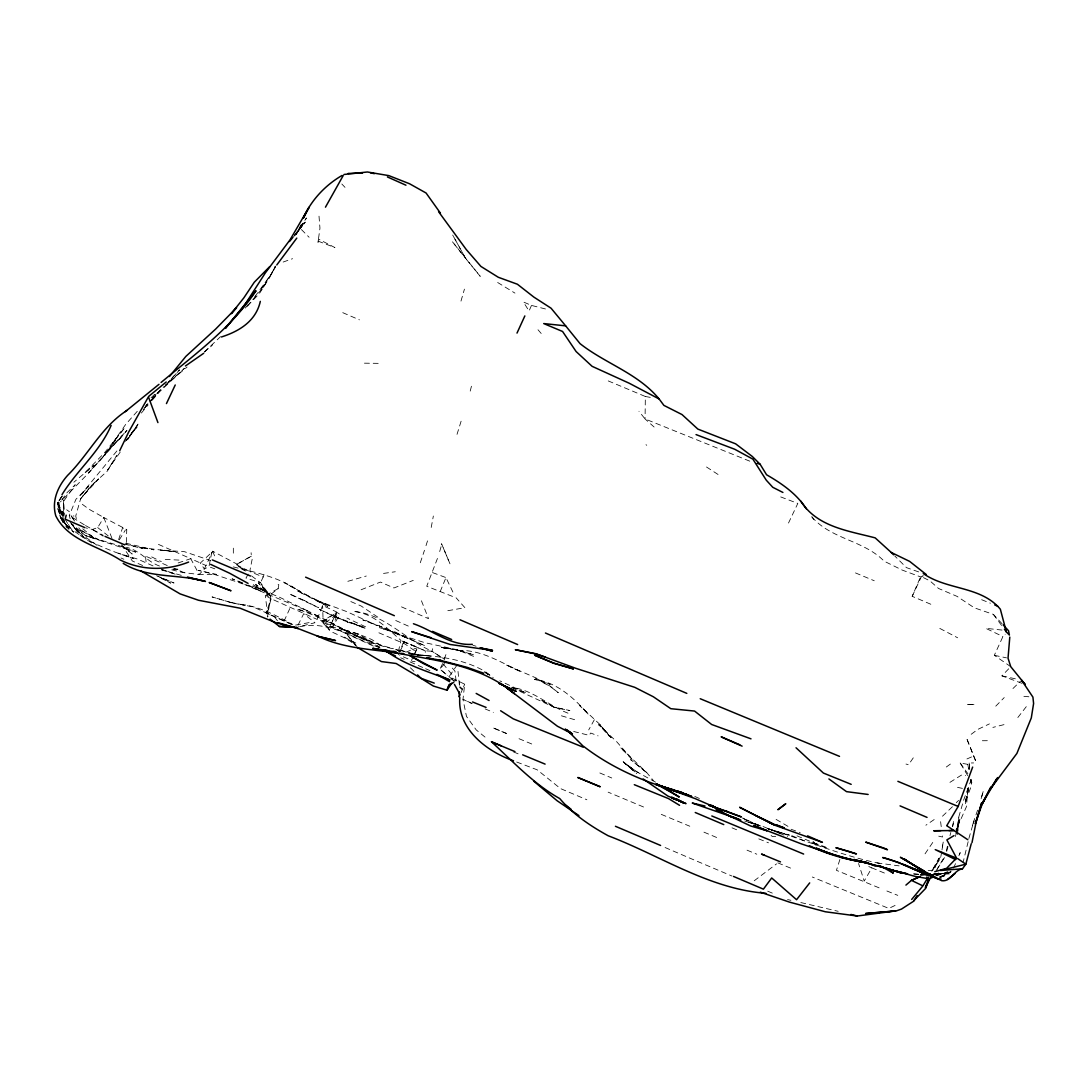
<?xml version="1.0" encoding="UTF-8"?>
<svg xmlns="http://www.w3.org/2000/svg" width="1088" height="1088" viewBox="0 0 1088 1088"><rect width="100%" height="100%" fill="white"/><g stroke="black" fill="none" stroke-linecap="round" stroke-linejoin="round"><path stroke-width="0.75" stroke-dasharray="5 3.75" d="M318.036 241.114L334.941 247.588L318.512 239.102L318.022 242.366L319.954 228.099L318.879 214.526M608.246 380.922L645.361 396.494L645.062 418.962L654.106 427.013M459.394 685.127L457.654 667.828M291.407 624.158L269.498 614.434L267.39 617.059L270.79 596.795M126.412 542.463L126.738 529.598L103.795 517.507L97.689 527.571L92.33 529.475L85.938 527.938M63.702 500.494L62.954 522.09L63.702 500.494L62.152 498.848M957.522 834.564L958.664 817.346L963.968 799.163L970.714 781.034M971.108 779.266L971.693 785.033L965.015 802.781L968.959 787.304L965.206 804.413L967.858 788.514L965.029 788.95M967.858 788.514L966.525 806.494L956.461 829.246M957.794 831.082L958.8 817.618L955.985 833.381M457.259 664.727L449.086 676.709L464.698 684.189L462.985 699.366L466.466 716.38L476.19 729.871L487.682 739.255M952.694 826.418L953.958 818.72M252.144 559.314L249.723 571.499L263.187 577.007L264.058 574.654M373.388 646.068L332.506 627.341L337.62 613.523L324.646 623.519L329.31 629.53L321.626 621.602L332.506 627.341L339.796 614.258L336.858 612.34L321.626 621.602L330.562 625.097L336.654 611.986L322.619 605.486L317.138 619.398L330.888 622.921L343.944 629.721L358.129 633.937L371.715 639.486L384.01 647.646M941.705 851.537L940.617 858.119L931.41 871.814L938.849 858.269L934.633 868.714M941.977 849.891L943.323 841.663L941.841 849.361M278.147 588.662L265.282 595.612L271.062 598.726L266.125 612.721L267.485 612.789L265.282 595.612L268.314 596.251L278.147 588.662L278.827 584.759L275.522 583.005M431.215 527.449L433.35 516.025M968.157 841.677L963.03 862.675M946.383 850.775L947.417 846.219M398.358 651.535L400.969 640.424C386.784 628.021 373.211 613.183 353.178 611.388C384.2 613.673 404.981 639.282 432.018 651.263L432.398 651.494M968.864 838.508L973.923 821.018M432.643 648.72L432.018 651.263L442.83 658.376M470.22 391.095L471.961 384.186M267.485 612.789L271.062 598.726L317.138 619.398M955.427 836.522L956.638 831.885M957.046 830.334L959.888 819.495L956.774 829.165M949.987 835.57L950.817 832.524M952.49 826.431L953.333 823.385M946.682 851.442L948.015 846.559M439.688 551.548L441.102 546.543M461.108 421.219L456.266 436.791M460.986 301.09L464.44 289.136M426.006 545.646L428.373 538.152M839.895 859.466L836.441 870.332L880.246 888.311M437.458 558.43L426.741 586.255L453.642 596.863M956.665 829.75L959.657 820.787L955.917 830.076M420.294 562.741L424.483 550.283M118.619 539.594L122.658 527.585L125.215 530.318L126.738 529.598M977.609 810.193L972.074 826.146L974.032 821.494M444.176 659.274L446.692 652.569M70.149 518.799L69.265 515.535L75.915 499.324L88.482 486.472L79.859 495.992L118.538 448.963M440.164 591.682L445.958 577.592L454.349 595.095M414.99 653.643L417.479 647.578L400.969 640.424L425.163 650.774L432.018 651.263L444.557 659.246M171.714 569.826L182.716 572.506L199.226 574.518L204.326 568.97L212.704 551.222L237.279 564.25L244.705 571.064L236.205 564.604L251.342 556.172L251.097 552.731M398.235 654.718L403.974 641.322M930.825 604.262L912.193 596.319L920.53 576.885L923.426 575.742M958.882 855.726L960.214 852.625L958.786 856.093M531.488 305.415L529.04 311.032L523.396 301.988L531.488 305.415L547.414 309.468M461.013 692.702L462.849 688.446M463.474 687.031L464.698 684.189M953.55 868.17L955.509 863.641M413.481 655.955L411.55 660.362L399.718 655.343M414.134 654.486L417.343 647.142M400.398 650.814L404.314 642.178L418.05 647.428M284.077 621.098L290.129 607.798M1010.738 666.672L994.323 655.316L1002.918 636.562L1005.176 634.25M912.193 596.319L921.128 577.252M268.314 596.251L260.481 582.692L263.187 577.007M788.501 523.042L797.817 503.418L778.491 496.074M442.53 663.775L439.906 669.147L451.547 678.749L456.117 680.925L454.934 671.106L450.731 666.223M357.082 636.072L370.11 641.118L328.141 626.158L342.897 629.449L357.082 636.072L358.129 633.937L379.93 647.197M301.104 225.107L296.072 234.6L298.234 230.357M330.562 625.097L336.858 612.34L323.136 621.629L322.619 605.486M298.003 625.165L303.715 613.673L314.935 622.717L298.234 626.96M275.346 266.261L269.634 277.535L259.298 293.733L245.072 308.298L248.309 304.463M298.955 228.942L301.118 224.699M594.334 719.753L588.717 729.898M254.796 296.793L271.13 274.271L275.373 266.084M275.577 266.941L262.888 287.762L244.732 309.155M248.214 574.124L245.97 578.068L260.481 582.692L270.762 596.578L258.332 582.923L269.783 594.742L255.598 584.419L268.423 593.409L253.3 584.841L266.982 592.198L252.13 585.888L279.766 597.339L307.863 610.98L244.678 584.528M884.394 873.038L871.842 867.884L864.226 881.049L858.554 863.505M936.251 870.658L944.52 856.732M940.345 857.072L931.899 871.243M120.251 452.05L107.712 469.866L116.756 455.586L107.399 471.022L91.963 485.017L80.675 498.603L80.226 499.351L91.963 485.017L98.722 478.87L80.675 498.603L75.725 516.038L76.772 520.35M119.299 539.866L125.215 530.318M296.072 234.6L306.462 217.967L292.876 237.687L305.279 222.129L294.644 235.348M937.162 869.23L945.35 856.324M262.888 287.762L267.485 280.704M62.098 495.992L57.623 502.86L58.344 507.674L64.233 517.725M127.976 439.334L138.013 424.102L126.521 440.368L137.292 425.612L129.227 436.138M925.045 853.822L934.633 839.678M271.13 274.271L272.558 272.122L260.195 290.401M62.329 496.033L57.623 502.86L65.892 525.749M913.281 757.846L908.534 764.742L905.991 764.048M64.246 516.038L57.555 502.493L62.288 495.829M63.267 522.743L57.555 502.493L60.411 501.908L67.143 492.538L75.235 484.718L63.566 501.391L64.722 514.706M102.354 457.762L115.641 440.137L102.354 457.762L88.468 472.777L107.549 451.71L104.434 455.614M150.144 401.948L155.87 394.4M151.939 399.65L155.584 394.89M1017.838 717.522L1027.507 705.092M296.453 233.267L302.518 225.515L294.807 235.253L296.779 232.75M141.358 413.046L148.077 405.022M147.968 403.92L142.827 410.135L147.818 404.165M120.877 437.743L105.522 452.907L126.956 430.44M125.188 441.402L136.966 427.244L129.309 436.098M150.022 401.431L155.421 394.998M119.626 439.022L126.766 430.522L104.679 455.314M444.638 663.571L439.906 669.147L447.78 675.634M152.238 400.221L159.514 391.816L184.416 368.356L165.39 385.125M137.265 411.305L125.65 424.456L112.73 442.966L124.889 427.502L104.271 453.057L84.198 473.498L94.139 465.093L73.862 482.215M103.197 456.62L89.651 471.974L60.411 501.908M952.435 806.725L941.188 817.442M152.565 398.643L160.344 390.102M151.926 399.337L160.494 389.926M166.845 383.697L179.602 369.852L168.422 381.929M160.385 389.939L152.687 398.181L164.478 386.118M1022.081 683.346L1001.939 675.852L1009.637 667.814M204.476 351.832L220.538 336.641M995.765 706.166L1004.224 697.585M145.18 406.314L147.506 403.961L145.302 406.178M210.61 346.8L212.663 344.774M1012.982 688.514L1020.476 681.224M151.028 397.759L154.523 394.414L152.864 396.005M956.284 802.645L958.61 800.428M204.313 352.063L208.094 348.786L204.435 351.805M165.335 385.37L187.068 367.05M754.229 880.763L776.546 863.872M971.19 734.278L977.731 729.436L989.414 723.901M946.315 767.013L952.299 762.674M934.184 819.563L925.888 825.221M949.946 782.354L961.425 775.105L965.627 775.581M935.666 874.793L938.359 873.188M935.884 874.67L938.672 873.025M251.342 556.172L236.205 564.604L249.723 571.499M940.712 877.214L950.858 871.529M940.59 877.322L950.286 871.991M934.347 876.656L940.141 873.786L950.137 872.671L933.626 873.841M895.084 905.434L888.828 908.426L812.301 877.01M939.447 876.955L951.157 871.719M966.946 758.948L972.441 756.554M811.893 516.895C830.851 539.199 863.736 540.219 884.136 561.177L902.333 570.126L920.53 576.885L923.916 575.606M361.094 589.764L380.433 582.066L393.965 587.969L413.277 580.38M405.756 652.229L417.479 647.578L425.163 650.774L425.639 655.384M936.782 875.786L947.879 871.597M283.152 262.045L292.563 258.686M1003.993 724.635L992.882 727.41M178.146 562.945L190.726 558.661L206.176 565.61M347.847 581.318L366.275 576.028M931.328 874.752L937.638 873.242M939.515 877.241L947.199 875.459M295.582 625.083L312.31 622.023M447.821 610.694L464.93 607.702L456.076 597.774M299.839 626.688C328.549 620.201 355.137 639.091 381.303 648.326M383.52 573.417L395.298 571.744M931.314 874.929L950.137 872.671M928.132 870.672L932.96 870.142M935.612 874.521L950.069 873.882M969.721 769.556L969.163 763.001L973.597 762.933M172.965 569.282L177.589 569.214L180.989 570.738M982.342 740.738L987.618 740.697M364.439 363.174L381.344 363.392M775.717 836.59L772.33 836.509L768.74 833.49M165.24 559.422L182.566 560.266M173.046 568.983L177.589 569.214M877.037 862.92L899.11 865.871M913.974 874.058L918.748 874.358M913.512 873.868L918.476 874.235M1023.903 696.334L1029.914 696.864M417.071 654.786L425.041 655.479M426.646 655.629C446.107 657.206 465.691 660.892 483.004 670.29M413.97 654.527L424.048 655.506L414.664 654.446M425.734 655.67L430.78 656.159L408.68 653.344M1002.048 630.074L985.755 628.32L1002.918 636.562M417.166 654.894L422.049 655.438M411.876 661.218L415.113 661.626M409.754 653.82L413.1 654.255M409.006 653.793L413.78 654.459M240.815 604.302C259.583 606.478 276.447 615.618 292.767 624.553M74.528 521.03L70.992 515.549L74.011 516.066M967.681 775.581L960.174 762.974L967.79 764.347L968.891 769.311M645.361 396.494L651.481 397.596M453.628 680.449L456.117 680.925M232.478 602.983L212.051 596.918L232.478 602.983L244.95 605.431M994.323 655.316L1006.509 657.859M957.535 787.358L963.533 788.623M230.126 602.249L253.368 607.009L291.217 624.267M1001.939 675.852L1016.641 679.102M553.901 706.996L540.301 699.625L553.901 706.996L569.854 710.559L554.336 707.404L512.108 687.711M787.59 899.572L790.908 900.32M800.822 902.55L838.168 911.309M879.798 863.396C841.337 855.766 805.378 839.99 768.019 828.784M124.508 544.122L142.732 548.542L125.814 543.837M415.262 654.432L420.022 655.52M938.726 836.155L942.521 837.012L941.95 832.415M233.267 566.916C256.537 572.587 280.786 577.592 300.533 591.981L284.294 582.638L327.597 606.424L297.214 590.866L329.419 605.921L315.37 599.869L346.786 611.633L377.21 625.6L362.726 619.834L378.352 625.518L425.068 645.796L395.134 632.808L379.576 627.654L394.318 632.577L379.236 625.981L408.789 638.724L392.564 632.25L424.538 642.6L463.175 651.059L457.164 650.502C480.624 649.087 500.806 662.456 521.22 671.894L505.866 664.795L536.098 677.974L550.487 686.392L558.321 692.716L549.984 686.297L535.146 678.395L550.27 684.366L534.385 679.306C557.219 682.312 574.015 698.061 588.581 714.53L579.632 705.527L600.481 724.975L609.647 736.535L599.651 724.499L611.17 737.691L598.563 724.649L616.719 741.758L633.012 760.322L620.364 747.429L646.789 772.657L653.317 780.45M573.662 731.49L589.179 735.352L590.689 733.013L598.074 735.869M392.578 648.666C358.346 641.566 329.936 619.235 296.793 609.09C316.907 613.578 334.41 624.58 352.485 633.91L339.606 628.279C357.734 634.603 374.462 644.49 393.407 648.53M768.169 828.893L771.161 829.668M768.903 829.097L789.398 835.135L768.631 829.083M181.274 575.362L161.473 569.69M125.746 543.198L153.87 549.821L139.903 547.4L174.542 551.752L160.222 550.011L184.511 551.698L210.759 560.592M413.712 653.983L398.167 649.577L415.711 655.071M358.129 633.937L342.897 629.449L379.794 647.469M748.639 822.27L759.859 825.574M561.422 715.795L576.096 720.134M472.845 645.252L476.082 646.245M748.544 822.256L760.526 825.982M744.736 821.032L758.948 825.479M347.67 622.118L364.249 627.368L333.962 616.338L319.45 609.389L347.67 622.118L332.738 615.808M161.486 569.826L173.618 573.675M767.829 828.594L781.551 832.946M1002.062 623.75L993.385 614.394L974.277 607.798L957.1 596.387L938.509 588.458L930.077 580.992L921.509 576.613M918.666 571.907L906.426 567.61L894.744 555.954M159.487 566.005C147.288 561.83 139.767 550.079 126.29 547.291M243.168 583.984L214.173 574.369L198.41 570.398L216.675 574.396L199.226 574.518L190.726 558.661L158.386 544.354M210.419 567.242L214.826 568.834M162.452 569.568L175.141 574.165M791.044 829.246L800.156 832.592M749.754 461.162L645.062 418.962L638.969 411.278M432.521 572.587L445.958 577.592M516.705 762.035L537.241 769.842L560.47 788.569L586.881 799.762M242.474 582.787L232.084 578.816L261.256 591.301L246.935 584.487M758.853 825.234L751.4 822.365L759.138 825.71M184.498 572.778L174.461 568.589M763.069 826.526L787.671 836.618M886.883 890.99L897.777 895.356M981.662 599.706L990.406 603.228M473.566 656.363L458.13 650.121L441.524 647.686L458.13 650.121L473.987 654.922L457.994 650.216L441.266 647.17L458.334 650.216M758.785 838.875L768.482 842.806M777.852 862.879L793.71 869.394M747.034 850.177L756.786 854.202M775.921 831.885L783.36 834.972M519.03 738.711L532.386 744.26M661.259 814.354L689.792 826.227M855.467 572.914L874.249 580.747M485.153 708.927L493.354 712.341M156.604 575.742L174.026 583.005L159.528 577.034L170.612 583.127L158.005 576.477M643.552 806.997L608.138 792.159M791.765 835.666L806.126 841.677M732.02 827.846L738.29 830.457M513.482 751.89L520.866 754.99M703.95 832.157L718.053 838.073M599.855 772.97L611.755 777.988M767.693 891.167L773.935 893.806M401.513 606.873L428.55 618.678L420.893 599.406M693.818 859.846L662.551 846.437M697.313 861.342L731.938 876.03M425.612 668.739L429.937 670.589M120.972 558.008L123.882 559.259M342.761 312.664L359.434 319.845M796.987 835.856L827.723 848.694L825.33 846.926L810.968 841.867L817.428 846.138L813.035 841.282M167.253 565.529L144.106 555.519M350.826 601.569L361.134 605.989L380.637 619.045M378.896 632.794L405.035 644.055L417.071 652.392M868.782 866.551L871.842 867.884M395.57 649.414L399.813 651.263M400.67 657.791L404.233 659.342M568.004 713.17C548.597 705.731 533.297 690.05 511.809 687.412L526.347 693.083L499.759 680.816M422.715 667.461L409.795 661.79M142.623 565.502L132.342 560.986L121.679 544.707M694.81 796.457L699.421 798.497M472.056 703.378L462.985 699.366L471.934 703.65M153.041 565.91L137.646 559.096L118.143 553.207L133.783 558.62C108.215 550.093 82.062 540.654 62.601 521.166L73.671 532.222L61.744 520.023L57.27 507.117L61.744 520.023M395.719 620.5L409.292 626.525M365.595 626.824L346.936 618.038M396.345 649.427L400.942 651.494M759.438 825.765L742.506 817.918M151.694 556.906L161.35 561.653M394.468 631.625L407.225 637.962M306.517 610.314L321.844 617.943M269.498 614.434L266.125 612.721L267.39 617.059M743.009 818.353L753.426 823.738L739.16 816.109M939.801 628.415L957.63 637.772M85.53 525.558L103.292 535.35M101.388 516.161L89.162 509.306L80.77 503.173M97.009 545.278L77.452 531.488L71.441 523.872M776.098 819.386L789.562 827.288M484.894 672.343L490.28 675.553M497.665 282.499L514.95 293.107M92.33 529.475L103.142 536.166M655.52 782.136L636.888 771.895L624.322 763.123L638.112 772.657L623.37 762.076L635.256 772.181L622.472 760.961L636.67 773.622M84.306 524.81L69.265 515.535M485.67 672.588L491.286 676.124M91.732 542.926L80.063 535.391L71.332 523.6L85.367 535.609L135.769 552.133L119.394 545.714L85.367 535.609L98.804 539.866L79.832 529.57L78.826 527.109M706.506 466.997L720.569 476.109M123.284 546.666L130.138 551.262L123.175 546.448M484.269 671.704L488.403 674.628M66.667 509.769L69.414 511.754M251.573 575.919L260.481 582.692M485.765 671.935L493.218 677.634M645.986 444.693L646.748 445.278M121.584 545.714L132.206 554.037L124.018 546.788M97.689 527.571L108.27 535.908M646.789 772.657L630.591 759.601L645.238 771.433M82.77 528.768L95.186 539.009L79.832 529.57L82.294 533.324L78.839 527.87M454.485 681.809L451.194 678.599L452.798 681.482M410.407 667.787L416.405 673.717M242.542 568.126L245.494 571.064M301.403 229.541L309.101 237.266M65.783 526.13L68.952 529.394M341.836 184.008L345.005 187.354M70.122 522.335L83.586 537.105L72.828 524.62M538.002 329.759L541.198 333.472M442.966 663.748L453.138 675.866M65.593 524.688L69.238 529.271M63.553 513.59L61.554 511.034L63.458 513.672M71.495 523.818L77.452 531.488L71.454 523.614M355.626 645.728L346.582 634.018L356.252 645.538L344.23 637.146L356.198 643.239L329.936 631.04L324.646 623.519M274.502 616.828L277.44 620.731M993.385 614.394L1002.388 626.525M960.174 762.974L967.858 773.704M811.866 516.814L813.742 519.52M71.074 515.562L74.569 521.166M65.076 519.153L70.122 527.762L67.184 521.9M453.506 236.518L465.528 258.291L480.257 276.352L452.159 241.454L465.528 258.291L452.703 235.062M61.907 519.806L59.174 514.311L61.703 519.914M212.704 551.222L215.778 558.81M103.795 517.507L112.241 539.036M57.555 502.493L66.45 527.272M970.809 779.484L971.856 782.571M63.417 522.689L58.657 502.071L60.574 517.589M967.79 764.347L968.619 769.012M970.578 779.906L971.149 783.02M940.603 821.698L941.759 830.892M969.163 763.001L969.653 768.006M145.561 556.689L146.132 562.482M459.449 681.754L459.612 684.937M233.335 548.162L233.335 553.547M211.82 552.269L208.95 566.712L204.326 568.97L200.355 563.04L211.82 552.269M983.158 791.574L980.941 799.326L983.158 791.574M945.037 873.392L933.667 874.004L945.037 873.392M973.95 704.48L966.294 704.385L973.95 704.48M506.382 733.434L492.592 727.641L506.382 733.434M364.997 628.293L349.044 622.01L364.997 628.293M304.096 600.372L289.245 593.83L318.58 607.73L304.096 600.372M449.983 563.802L441.538 543.742L449.983 563.802M975.528 760.376L966.416 737.8L975.841 761.559L975.528 760.376"/><path stroke-width="1.5" d="M459.258 691.886L459.163 696.946L460.074 694.484L454.417 684.379M1009.786 637.106L1008.032 658.186L1010.738 666.672L1025.182 684.488L1021.55 680.19L1032.92 697.122L1033.6 703.501L1031.302 717.917L1016.899 753.426L990.488 788.827L996.567 779.022M971.978 842.697L976.045 822.419L981.675 802.862L975.297 823.738L981.906 804.821L990.964 786.991L980.696 806.14L997.574 777.566M971.23 843.798L965.831 864.185L962.486 868.768C953.918 870.142 950.966 881.838 941.841 880.736L924.446 872.331L904.305 859.03L920.625 869.611L929.302 873.841M66.232 515.195L65.144 519.166L84.85 527.626M956.053 857.942L935.245 849.619L955.509 859.561L956.542 858.051L946.614 868.333L934.796 871.678M972.645 767.094L958.161 806.453L946.71 825.751M928.907 879.24L925.725 888.311L913.784 900.633M928.2 880.369L925.371 887.536L930.58 877.499M260.318 301.376C255.993 320.892 239.591 331.201 221.449 336.967M449.575 684.175L446.964 690.186L433.35 686.038L421.206 678.45L417.602 674.9M517.004 333.091L524.851 315.928M166.45 403.58L175.236 384.975M119.694 450.731L128.71 431.95L148.43 396.834L157.923 422.593M303.43 217.804C311.29 200.083 325.394 185.11 342.067 175.454M325.462 207.182L343.223 175.535M303.688 217.722L309.046 207.264L290.047 239.822L265.35 272.884L243.794 306.381L225.352 328.399L256.006 290.768C231.268 328.032 194.915 354.266 161.092 382.459M980.614 806.317L984.939 798.714L980.696 806.14M111.126 425.449C99.593 452.118 76.99 470.206 61.989 494.659M917.102 895.614L913.811 901.109L901.49 909.078L896.24 910.928L865.626 913.526L895.519 910.942L857.276 916.014L825.357 911.771L789.466 902.115L760.294 892.16M923.236 885.319L928.309 876.969M451.724 683.237L446.964 690.186L448.786 685.372L453.669 682.407M296.793 238.109L276.774 264.969M169.456 376.516L185.871 356.388L215.628 329.093L236.599 307.686L231.295 313.67L243.862 297.84L254.279 282.241L269.715 266.614M809.69 882.898L796.566 899.708L771.691 877.962L763.409 889.154L733.53 876.452M289.476 241.509L292.604 237.755M911.676 899.45L922.923 885.877L911.445 880.382L905.923 885.102M148.702 396.358L166.192 382.01M158.984 384.322L125.297 411.658M947.498 879.417L954.883 873.678M127.214 410.285C101.891 426.333 88.59 454.607 67.633 475.361C57.8 486.363 51.449 501.065 55.814 515.902C68.272 540.818 98.668 545.877 120.36 560.048C141.617 570.561 166.722 570.901 188.618 562.061M185.45 365.962L203.674 353.301M953.986 835.625L946.873 839.909L956.542 858.051M920.122 876.534L911.445 880.382L920.421 876.411M816.204 848.354C832.551 855.073 849.714 859.806 867.122 862.852L853.862 859.493L915.443 876.466L928.921 878.791L934.347 876.656M343.971 174.488L367.377 171.986L388.878 175.63L409.578 183.777L426.074 193.011L440.45 213.166M962.486 868.768L940.454 870.522L965.831 864.185L957.807 858.69M928.676 874.194L920.693 874.698L930.43 874.181M930.294 874.167L925.371 874.426C931.124 874.181 935.354 879.335 941.025 879.022M348.133 173.454L362.494 173.046M940.481 830.674L933.722 830.756L954.013 830.525L967.83 839.746M948.94 830.593L954.013 830.525L947.43 826.159M295.31 627.218L296.861 627.259M279.439 626.484L293.692 627.123L279.439 626.484L270.069 619.154M765.911 893.302C709.022 888.978 660.348 855.562 608.206 835.774C590.254 825.874 573.063 814.341 559.749 798.565C533.596 783.945 513.318 761.872 491.49 741.798L501.337 745.906M282.907 626.076L293.76 627.001M188.754 577.742L205.469 581.441C178.323 573.648 148.09 578.87 123.202 563.38M400.534 653.303L403.893 653.602M397.582 653.004C370.981 649.237 343.332 648.407 318.689 636.521L298.126 628.565L275.726 622.662L240.149 608.219L198.533 600.263L180.118 593.898L140.801 570.86M659.124 398.983C637.976 373.293 605.336 363.61 580.054 343.645L565.651 325.856L543.714 323.571L562.564 331.473L576.11 351.546L592.117 366.33L629.34 383.289L659.124 398.983L663.898 405.389L682.026 414.569L697.87 429.094L735.624 443.822L752.284 456.457L760.118 464.25L766.564 474.762C781.646 483.466 796.715 493.789 806.235 508.722M472.328 644.341C450.106 645.81 433.269 630.469 413.426 623.75M387.994 650.678L373.619 649.046L391.762 651.263M392.782 651.222L396.127 651.63M809.404 845.702C827.71 854.556 847.634 860.105 867.762 862.798M868.142 794.458L846.518 791.642L828.906 778.954M426.89 657.791L440.898 660.348M388.593 650.774L372.762 648.326C421.097 659.478 474.436 660.266 514.434 693.614L504.438 686.134M863.002 861.682L856.732 860.676L882.259 867.054M816.707 848.259L827.519 852.788L846.872 858.5L863.627 862.036M370.464 172.829L374.354 173.672M583.182 746.042C611.51 767.951 645.143 782.598 679.578 791.751M486.336 648.965L492.565 650.379L450.106 644.477L411.645 631.652L431.27 637.758M840.249 857.167L859.955 861.846M704.997 806.018L692.267 803.053L735.923 818.217M438.559 659.858L466.97 667.298L483.67 673.214M894.581 870.794L907.637 873.895M890.759 869.91L906.182 873.555M201.47 580.516L187.408 577.007M318.689 636.521L335.526 640.56L317.125 636.113M426.659 657.723L432.915 659.246M850.911 914.45L857.276 916.014M656.023 784.761L683.346 792.989M683.332 792.962L670.317 789.548L656.39 783.972L679.252 797.028L665.312 788.229M929.193 874.793L933.64 875.949M480.012 647.836L492.293 651.168L480.95 647.714M900.116 862.961L882.654 857.521C900.728 861.873 916.586 872.1 934.497 876.738M277.97 622.649L298.126 628.565M772.439 823.453L769.325 822.542L784.353 828.022M711.593 805.419L720.623 810.125L708.642 804.658L722.84 810.682L695.246 798.646L659.314 785.563L674.288 790.01M757.153 463.366L760.118 464.25M846.872 858.5L850.136 859.479M672.003 790.092L688.527 795.083M686.786 794.512L673.826 790.405L691.764 796.484L678.694 791.547M933.232 876.126L920.706 872.127L937.815 878.846M738.698 819.101L731.15 816.68L716.081 809.581L750.679 825.996L766.999 830.756L753.644 825.466L801.353 843.88L830.606 853.699L816.367 848.382M885.36 867.911L901.286 873.011L878.03 865.681M882.232 847.498L865.708 842.126L887.468 849.728L883.742 847.987M735.311 817.918L729.028 815.837L740.86 820.08M878.424 865.545L882.586 866.918M545.428 657.152L536.126 654.038L515.345 649.713L536.071 653.766L575.294 668.154L634.794 687.344L653.344 696.769L670.82 708.696L694.566 711.062L711.661 724.499L751.006 738.847M725.274 810.805L708.914 805.324L741.363 816.925L725.274 810.805L727.464 811.621M659.314 785.563L677.198 791.901M923.263 573.512C946.968 590.281 980.927 585.888 1000.348 609.226L1006.386 631.924L1009.406 635.079L1008.562 630.782L1003.136 624.92M434.248 683.114L420.825 678.218L396.141 663.503L381.412 661.572L356.633 647.034M900.062 805.882L927.044 817.401M513.55 760.825L510.394 759.628C484.758 749.822 457.368 727.926 459.802 697.517M929.75 875.119L912.9 868.618L933.762 876.928L901.639 863.614M583.182 747.184L513.237 718.828L500.616 710.75M776.669 824.962L784.285 827.914M774.438 825.071L739.772 807.364L774.438 825.071L822.433 842.37L807.554 835.856M696.048 434.588L734.74 449.262L752.896 459.15L766.278 480.189L772.766 487.288L782.911 492.456M686.814 693.382L545.442 633.026M700.223 698.727L839.514 756.364M994.786 604.996L997.696 606.166M472.546 701.964L486.091 707.418M897.886 781.334L958.161 806.453M803.638 854.053L711.81 815.959M851.183 784.339L823.412 773.065L796.035 747.782M459.952 619.752L517.63 644.545M545.102 764.116L522.662 754.827M780.49 861.9L761.532 854.066L764.415 855.263M634.304 784.693L668.549 798.619L679.551 805.324M875.146 866.048L866.021 862.172M491.49 741.798L514.95 751.604M250.485 576.014L212.296 559.898M432.466 631.38L451.642 639.486M723.778 824.595L695.246 812.505M615.427 826.282L660.593 845.458M739.813 744.79L721.154 736.834L742.111 746.137M394.359 615.686L305.619 577.17M105.019 536.398L124.685 544.857M903.883 864.702L924.732 873.895M387.396 176.936L405.933 185.205M924.963 871.61L900.388 857.276L923.821 870.808M755.793 815.633L770.617 822.514M210.596 564.332L229.595 573.213L248.037 583.358M675.811 798.823L684.23 803.216L671.609 797.246L686.011 803.638L667.869 796.062L643.185 778.967M800.836 501.16C816.979 526.918 848.259 530.781 875.16 537.866L891.249 552.459L909.663 561.408L926.337 574.586M385.329 650.978L395.502 655.982M656.336 784.108L668.209 790.092L656.458 783.931M675.893 798.878L684.23 803.216M409.7 655.561L437.158 670.126L423.178 663.476L410.122 655.629M677.198 799.381L682.666 802.373M476.177 693.423L489.083 700.495M882.178 866.891L893.316 873.12L890.61 871.175M711.28 805.528L718.447 809.594L711.892 805.474M449.602 681.659L436.886 674.397L450.024 680.041C428.386 671.772 405.783 665.162 386.702 651.467M565.597 729.314L572.478 733.938L557.45 726.254L507.47 688.486M578.925 815.592L557.07 800.714L533.718 781.157M565.121 729.232L571.594 733.802L569.446 731.938M926.595 877.105L928.921 878.791M500.779 683.4L503.445 685.44M565.869 805.27L571.132 809.309M567.732 730.51L570.887 733.312L567.433 730.252M459.966 687.14L462.169 689.275M582.393 745.402L567.786 730.823M891.249 552.459L893.588 554.798M565.651 325.856L551.058 308.203L533.909 297.133L517.412 284.24L498.304 277.277L480.91 266.424L466.208 249.465L438.559 211.657M1004.387 629.218L1006.386 631.924M778.042 809.608L785.631 803.869L778.042 809.608M499.215 683.482L516.025 691.302L499.215 683.482M573.294 668.889L553.683 663.313L534.82 655.275L553.67 663.027L573.294 668.889M849.633 851.646L835.883 847.715L856.433 853.93L849.633 851.646M211.956 583.508L209.154 582.515L231.01 590.77L211.956 583.508M677.797 800.292L672.194 798.13L677.797 800.292M585.779 780.776L577.823 777.498L600.209 786.76L585.779 780.776"/></g></svg>
